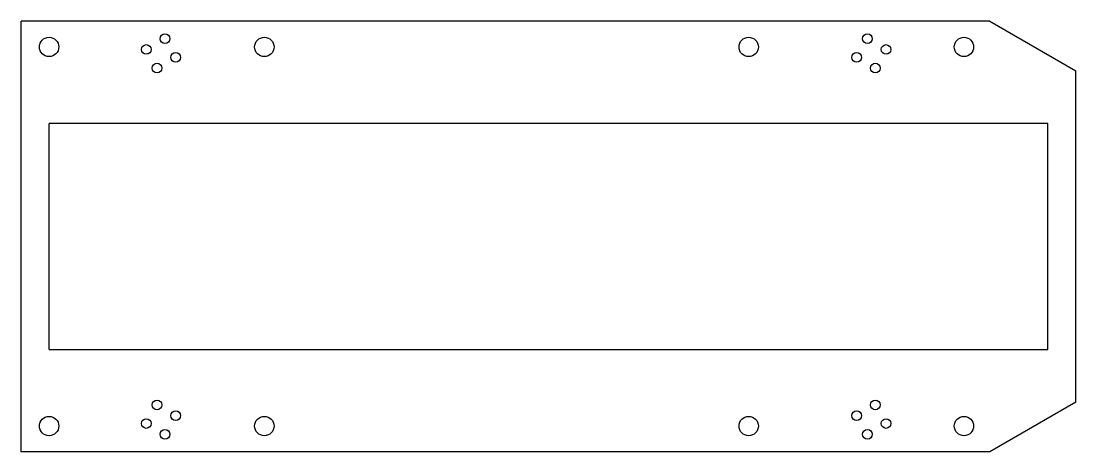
# Model space of a CAD drawing. Extents: x -245 to 245, y -100 to 100.
import ezdxf

# ---------------------------------------------------------------- set-up
doc = ezdxf.new("R2010")
doc.units = 0
doc.layers.get('0').update_dxf_attribs({"linetype": 'CONTINUOUS'})

msp = doc.modelspace()

# ---------------------------------------------------------------- linework, layer by layer
at = {"color": 7, "linetype": 'CONTINUOUS'}
for p, q in [((205, 100), (-245, 100)), ((-245, -100), (-245, 100)), ((205, 100), (245, 76.91)), ((245, -76.91), (245, 76.91)), ((-232, -52.5), (-232, 52.5)), ((232, 52.5), (-232, 52.5)), ((232, -52.5), (232, 52.5)), ((-232, -52.5), (232, -52.5)), ((245, -76.91), (205, -100)), ((205, -100), (-245, -100))]:
    msp.add_line(p, q, dxfattribs=at)
for centre, radius in [((-178.17, 91.83), 2.25), ((148.17, 91.83), 2.25), ((-232, 88), 4.5), ((-186.83, 86.83), 2.25), ((-132, 88), 4.5), ((93, 88), 4.5), ((156.83, 86.83), 2.25), ((193, 88), 4.5), ((-173.17, 83.17), 2.25), ((143.17, 83.17), 2.25), ((-181.83, 78.17), 2.25), ((151.83, 78.17), 2.25), ((-181.83, -78.17), 2.25), ((151.83, -78.17), 2.25), ((-173.17, -83.17), 2.25), ((143.17, -83.17), 2.25), ((-232, -88), 4.5), ((-186.83, -86.83), 2.25), ((-132, -88), 4.5), ((93, -88), 4.5), ((156.83, -86.83), 2.25), ((193, -88), 4.5), ((-178.17, -91.83), 2.25), ((148.17, -91.83), 2.25)]:
    msp.add_circle(centre, radius, dxfattribs=at)

doc.saveas('drawing.dxf')
